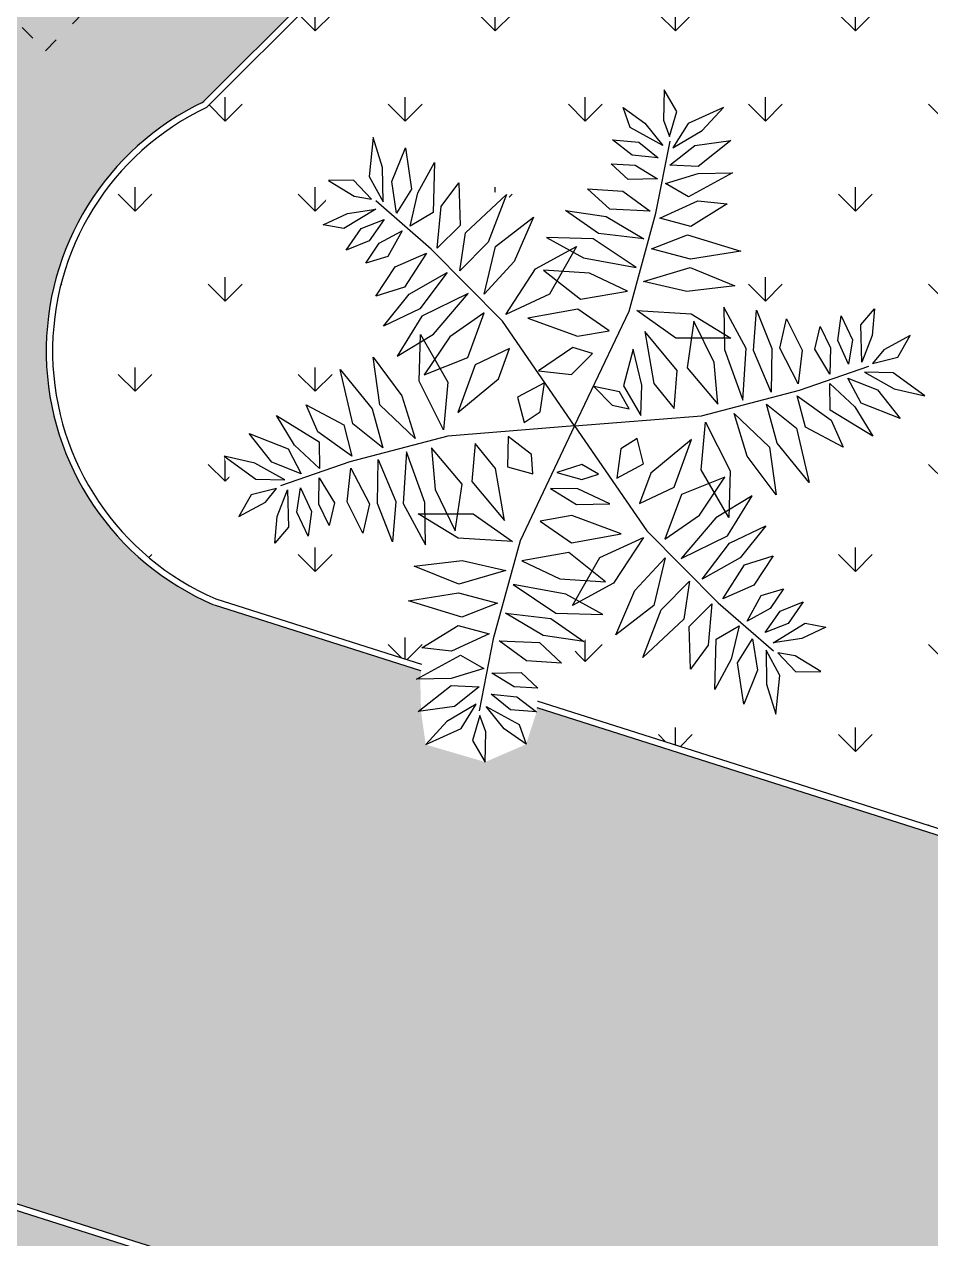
# Model space of a CAD drawing. Header units: inches. Extents: x -162 to 906, y 35 to 488.
# Drawn here: x 447.98 to 462.22, y 74.38 to 93.44 of the extents above; entities that cross this region are included whole.
import ezdxf

# ---------------------------------------------------------------- set-up
doc = ezdxf.new("R2010")
doc.units = ezdxf.units.IN
doc.header["$LTSCALE"] = 0.02
doc.header["$MEASUREMENT"] = 0
doc.set_wipeout_variables(frame=1)
doc.linetypes.add('ACAD_ISO03W100', pattern=[30, 12, -18])
for name, color, linetype, true_color in [('balcony', 7, 'Continuous', 0x9875ff), ('green bed', 7, 'Continuous', 0x145200), ('jogging track', 7, 'Continuous', 0x5e5e5e), ('pavements', 7, 'Continuous', 0x8a8a8a), ('PLANTS', 7, 'Continuous', 0x218500), ('ROADS', 7, 'Continuous', 0x595959), ('walking pavers', 7, 'Continuous', 0xf7f7f7)]:
    doc.layers.add(name, color=color, linetype=linetype, true_color=true_color)
pattern_1 = [(90, (0, 0), (-1.414213562, 1.414213562), [0.375, -2.453427126]), (45, (0, 0), (-1.414213562373095, 1.414213562373095), [0.375, -1.625]), (135, (0, 0), (-1.414213562373095, -1.414213562373095), [0.375, -1.625])]

# ---------------------------------------------------------------- blocks, each defined once
blk = doc.blocks.new('AE24K')
blk.add_wipeout([(0.3551949136237864, 0.106527245213756), (0.38330191728022445, 0.1775314773046348), (0.41041712122815666, 0.21809228762336175), (0.43506982731359295, 0.26200622175611277), (0.4554456494808166, 0.31084019148061803), (0.3890162718492929, 0.3819055057928529), (0.31972971232035413, 0.39072740178981236), (0.2797292211111111, 0.35543979935044767), (0.25901468925789917, 0.32456315413532466), (0.20687119343616403, 0.3093698816316339), (0.15972775670914602, 0.29809744769291857), (0.11258432920789105, 0.27702290811600006), (0.11142148636233783, 0.31476039346794793), (0.09277667140585141, 0.3667647924609607), (0.03790418566355835, 0.4207149325475328), (0.019988087261599063, 0.4666459893664343), (-0.005969354658331594, 0.510379431192467), (-0.04147268311387729, 0.5498476051024905), (-0.1362317311181524, 0.5278507198698508), (-0.17851500822055766, 0.47225775739199527), (-0.16795529215072422, 0.419972516947561), (-0.1494728034445888, 0.38222568128481527), (-0.16448658055298898, 0.33384064598641294), (-0.17888727301417937, 0.28743140412639634), (-0.1836167167719829, 0.2360123434706891), (-0.21687975319873593, 0.25387403876085846), (-0.2704666659214252, 0.2584996208172765), (-0.3940080310552272, 0.24024808018120325), (-0.496918332594694, 0.23900740439610946), (-0.5252480029674436, 0.1459452233027616), (-0.4982447205409093, 0.08153034637642054), (-0.44768451326183395, 0.06453270837135139), (-0.4091404009994495, 0.06191898170415944), (-0.33802384679952335, -0.010720428861257014), (-0.29620104597987235, -0.04101056464531072), (-0.36401596714995504, -0.10303544308668999), (-0.37909859344962005, -0.18069286674086438), (-0.43901688124796384, -0.2603593257633241), (-0.45544564948081406, -0.3108402007063801), (-0.38901627184929033, -0.381905505792852), (-0.31972971232035263, -0.39072741101557507), (-0.27972923033687286, -0.3554398085762094), (-0.25906997139880744, -0.3243707884177137), (-0.2068711934361634, -0.3093698816316328), (-0.15947926158348955, -0.29863663283042774), (-0.11258432920788863, -0.2770229173417623), (-0.11365319668754298, -0.316380674289061), (-0.0379041856635559, -0.4207149417732956), (0.00936913341203704, -0.5077846254225241), (0.041472683113879735, -0.5498476051024893), (0.13623173111815384, -0.527850729095613), (0.17851499899479592, -0.4722577573919948), (0.16795528292496245, -0.41997251694756044), (0.15465956208624643, -0.3873626240687301), (0.16777801166598272, -0.3346156046435458), (0.1788872730893657, -0.287431404989861), (0.18361671677198546, -0.23601235269645104), (0.21687975319873834, -0.2538740387608571), (0.2712392865183427, -0.2637293586000331), (0.34572554723691984, -0.24049317616737786), (0.3940820231010254, -0.246385504689294), (0.4444389524248509, -0.24577840694274355), (0.49691833259469553, -0.23900740439610846), (0.5252480029674442, -0.14594522330276039), (0.49824471131514847, -0.08153035560218291), (0.4476845132618352, -0.06453271759711332), (0.41058727741042117, -0.062031723957523655), (0.37327179966973284, -0.022436010876364154), (0.338023846799526, 0.010720428861258124), (0.2960075306288286, 0.043771514977265946), (0.3283012395610764, 0.06088635470709014)])
for p, q in [((-0.0414726831138772, 0.549847605102491), (-0.07777240710869737, 0.5006975833749423)), ((-0.0527355222590753, 0.5019136588729922), (-0.0414726831138772, 0.549847605102491)), ((-0.1022762273722977, 0.5082464993676798), (-0.1362317311181522, 0.5278507198698512)), ((-0.1362317311181522, 0.5278507198698512), (-0.1139274895912346, 0.4861054984912498)), ((-0.09308310512382612, 0.4682974141098621), (-0.1022762273722977, 0.5082464993676798)), ((-0.07952156564429469, 0.4555188743617307), (-0.0527355222590753, 0.5019136588729922)), ((-0.07777240710869737, 0.5006975833749423), (-0.07952156564429469, 0.4555188743617307)), ((-0.05149821828036583, 0.4756306225379459), (-0.005969354658331483, 0.5103794311924674)), ((-0.005969354658331483, 0.5103794311924674), (-0.03082975988756598, 0.4496761433005454)), ((-0.1139274895912346, 0.4861054984912498), (-0.09308310512382612, 0.4682974141098621)), ((-0.1537160373471247, 0.4505168963083128), (-0.1785150082205575, 0.4722577573919957)), ((-0.1785150082205575, 0.4722577573919957), (-0.1368368489131875, 0.4679899655579551)), ((-0.1368368489131875, 0.4679899655579551), (-0.0949981336523642, 0.4512575405617887)), ((-0.05250655727299147, 0.3533181598595703), (-0.0885694836089419, 0.4623922892135215)), ((-0.07019916277893401, 0.4295166794781067), (-0.05149821828036583, 0.4756306225379459)), ((-0.02519805892919624, 0.4398263127903532), (0.02129362377083144, 0.4674208743674266)), ((0.02129362377083144, 0.4674208743674266), (-0.0205392239047244, 0.4008455082622233)), ((-0.0949981336523642, 0.4512575405617887), (-0.1537160373471247, 0.4505168963083128)), ((-0.03082975988756598, 0.4496761433005454), (-0.07019916277893401, 0.4295166794781067)), ((-0.06230534163651669, 0.4010400980553759), (-0.02519805892919624, 0.4398263127903532)), ((-0.1679552921507241, 0.4199725169475612), (-0.1303716187194786, 0.4370389975961211)), ((-0.1294034948277618, 0.4142105482156615), (-0.1679552921507241, 0.4199725169475612)), ((-0.1303716187194786, 0.4370389975961211), (-0.09217697835945593, 0.430658432229444)), ((-0.09217697835945593, 0.430658432229444), (-0.1294034948277618, 0.4142105482156615)), ((-0.004860777750733902, 0.4025158972333451), (0.03790418566355847, 0.4207149325475332)), ((0.03790418566355847, 0.4207149325475332), (0.005605675080954775, 0.3618316478252717)), ((-0.1515725973782844, 0.3865948780928483), (-0.1179641760621761, 0.4026572820512881)), ((-0.1179641760621761, 0.4026572820512881), (-0.07691235380473849, 0.4012254989885826)), ((-0.07691235380473849, 0.4012254989885826), (-0.1164370170615987, 0.3778564844767831)), ((-0.0205392239047244, 0.4008455082622233), (-0.06230534163651669, 0.4010400980553759)), ((-0.04330338816861534, 0.3496542956971389), (-0.004860777750733902, 0.4025158972333451)), ((-0.1164370170615987, 0.3778564844767831), (-0.1515725973782844, 0.3865948780928483)), ((0.3133010622769312, 0.3583804374999429), (0.3197297123203544, 0.3907274017898126)), ((0.3197297123203544, 0.3907274017898126), (0.3368727760275583, 0.3524991704267157)), ((0.3890162718492931, 0.3819055057928531), (0.3640159671499585, 0.3417168459215039)), ((0.3890162718492931, 0.3426970555627484), (0.3890162718492931, 0.3819055057928531)), ((0.005605675080954775, 0.3618316478252717), (-0.04330338816861534, 0.3496542956971389)), ((0.007106863558692389, 0.3477681991613624), (0.09277667140585155, 0.3667647924609612)), ((0.09277667140585155, 0.3667647924609612), (0.03016673197819308, 0.3171338593856179)), ((-0.1644865805529889, 0.3338406459864132), (-0.1148891923519049, 0.3579925402946942)), ((-0.06208753982366044, 0.3514265739948095), (-0.1186519474679111, 0.3230491326212559)), ((-0.1148891923519049, 0.3579925402946942), (-0.06208753982366044, 0.3514265739948095)), ((-0.01372579496394621, 0.1989606921142477), (-0.05250655727299147, 0.3533181598595703)), ((-0.0310252261282038, 0.3013256897781131), (0.007106863558692389, 0.3477681991613624)), ((0.2797292211111113, 0.3554397993504481), (0.3133010622769312, 0.331424630849797)), ((0.2940151121466652, 0.3191719872698378), (0.2797292211111113, 0.3554397993504481)), ((0.3433014260709815, 0.3078995625568863), (0.3133010622769312, 0.3583804374999429)), ((0.3368727760275583, 0.3524991704267157), (0.3433014260709815, 0.3078995625568863)), ((-0.1186519474679111, 0.3230491326212559), (-0.1644865805529889, 0.3338406459864132)), ((0.2590146892578993, 0.3245631541353249), (0.2897293485263042, 0.3034886145584061)), ((0.2690148074473289, 0.2897656519036995), (0.2590146892578993, 0.3245631541353249)), ((0.3133010622769312, 0.331424630849797), (0.3268726578381287, 0.2951568187691866)), ((0.3590159080552429, 0.3147610392713576), (0.3890162718492931, 0.3426970555627484)), ((0.3640159671499585, 0.3417168459215039), (0.3590159080552429, 0.3147610392713576)), ((-0.1782960900903792, 0.2873770280574246), (-0.1180669418362115, 0.3103394447423784)), ((-0.1180669418362115, 0.3103394447423784), (-0.04943157356272021, 0.3086534181029754)), ((-0.04943157356272021, 0.3086534181029754), (-0.1154217033921476, 0.2815939415540214)), ((0.03016673197819308, 0.3171338593856179), (-0.0310252261282038, 0.3013256897781131)), ((-0.01691470762147951, 0.2502895807405507), (0.03635746804542439, 0.3053116714556179)), ((0.03635746804542439, 0.3053116714556179), (0.111421486362338, 0.3147603934679482)), ((0.111421486362338, 0.3147603934679482), (0.05003824128594125, 0.2701948009862924)), ((0.2068711934361644, 0.3093698816316341), (0.2525860392144761, 0.2784932271907485)), ((0.2204427889973637, 0.264280164328301), (0.2068711934361644, 0.3093698816316341)), ((0.2797292211111113, 0.2221310851744644), (0.3561587261578261, 0.3078995625568863)), ((0.3268726578381287, 0.2951568187691866), (0.2940151121466652, 0.3191719872698378)), ((0.3947306264183617, 0.3177016774208532), (0.3547301352091203, 0.2966271378439349)), ((0.4554456494808168, 0.3108401914806183), (0.3947306264183617, 0.3177016774208532)), ((0.4083022219795609, 0.2966271378439349), (0.4554456494808168, 0.3108401914806183)), ((-0.1154217033921476, 0.2815939415540214), (-0.1782960900903792, 0.2873770280574246)), ((0.1597277567091462, 0.298097447692919), (0.209728366107818, 0.2574186876138302)), ((0.18615665235719, 0.2407550960353908), (0.1597277567091462, 0.298097447692919)), ((0.3090152986565702, 0.2672208024777967), (0.2690148074473289, 0.2897656519036995)), ((0.2897293485263042, 0.3034886145584061), (0.3090152986565702, 0.2672208024777967)), ((0.3547301352091203, 0.2966271378439349), (0.4083022219795609, 0.2966271378439349)), ((-0.1185893967947846, 0.2702260670970928), (-0.1836167167719829, 0.2360123434706893)), ((-0.03784705051331105, 0.26402446308105), (-0.1185893967947846, 0.2702260670970928)), ((0.05003824128594125, 0.2701948009862924), (-0.01691470762147951, 0.2502895807405507)), ((0.1125843292078912, 0.2770229081160003), (0.1461561703737102, 0.2196805564584725)), ((0.1747279432190529, 0.2378144671116589), (0.1125843292078912, 0.2770229081160003)), ((0.2525860392144761, 0.2784932271907485), (0.2733005710676881, 0.2294826713224394)), ((0.3368727760275583, 0.2755525982670166), (0.3861590899518781, 0.2824140749814874)), ((0.3740160853393864, 0.2515374205406018), (0.3368727760275583, 0.2755525982670166)), ((0.3861590899518781, 0.2824140749814874), (0.4390168812479658, 0.260359325763325)), ((-0.437657308232243, 0.193216547556458), (-0.4449862266805331, 0.2500201054291424)), ((-0.4449862266805331, 0.2500201054291424), (-0.4048458452269514, 0.1981387227599445)), ((-0.3934997896995123, 0.1980909978879559), (-0.3941515345007414, 0.252151256681671)), ((-0.3941515345007414, 0.252151256681671), (-0.3574120091580459, 0.1826352616527362)), ((-0.2976226622517535, 0.1800388274949314), (-0.2712392865183419, 0.2637293493742709)), ((-0.2712392865183419, 0.2637293493742709), (-0.2595626165481084, 0.1846920901585531)), ((-0.2462289349631019, 0.1841423269415046), (-0.2168797531987359, 0.2538740387608587)), ((-0.2168797531987359, 0.2538740387608587), (-0.2089764387461948, 0.1784317918383174)), ((-0.117170861927745, 0.2364152325408106), (-0.03784705051331105, 0.26402446308105)), ((0.209728366107818, 0.2574186876138302), (0.2425859117992841, 0.1971357070325692)), ((0.2733005710676881, 0.2294826713224394), (0.2204427889973637, 0.264280164328301)), ((0.3368727760275583, 0.218210246609488), (0.3161582349485847, 0.2544780586900974)), ((0.3161582349485847, 0.2544780586900974), (0.3683017307703178, 0.2417353149023986)), ((0.4390168812479658, 0.260359325763325), (0.3740160853393864, 0.2515374205406018)), ((-0.4610377442386344, 0.2052865210290573), (-0.496918332594694, 0.2390074043961099)), ((-0.496918332594694, 0.2390074043961099), (-0.4725030335270572, 0.1829959059540891)), ((-0.3510193764933662, 0.1970483944115564), (-0.3453977316166643, 0.2431834552428986)), ((-0.3453977316166643, 0.2431834552428986), (-0.3105525598676291, 0.1857704803696212)), ((-0.1836167167719829, 0.2360123434706893), (-0.117170861927745, 0.2364152325408106)), ((-0.1740427550269557, 0.1845792313997987), (-0.1351592269438759, 0.246618861836212)), ((-0.1351592269438759, 0.246618861836212), (-0.1357914223533117, 0.1604750619635067)), ((-0.003699706251676815, 0.2055440674289084), (0.072828929618451, 0.2430150573908971)), ((0.145998585115942, 0.2403607592475692), (0.0710797710828528, 0.1978363576034492)), ((0.072828929618451, 0.2430150573908971), (0.145998585115942, 0.2403607592475692)), ((0.08258396541384005, 0.2348738289621637), (0.109012861061883, 0.1662590525916836)), ((0.1418703975275868, 0.1941950688830736), (0.08258396541384005, 0.2348738289621637)), ((0.209728366107818, 0.1647887335169358), (0.1747279432190529, 0.2378144671116589)), ((0.2425859117992841, 0.1971357070325692), (0.18615665235719, 0.2407550960353908)), ((0.3683017307703178, 0.2417353149023986), (0.415445167497337, 0.2152696084599923)), ((-0.09724266953213778, 0.2199609089444543), (-0.162114729143843, 0.1889567267816479)), ((-0.03155774639420805, 0.2249271002632036), (-0.09724266953213778, 0.2199609089444543)), ((-0.0894781382323746, 0.1775374279217692), (-0.03155774639420805, 0.2249271002632036)), ((0.1461561703737102, 0.2196805564584725), (0.209728366107818, 0.1647887335169358)), ((0.1654421205039771, 0.1113672296501473), (0.2797292211111113, 0.2221310851744644)), ((0.3161582349485847, 0.1760611674556509), (0.2811578120598188, 0.21232897953626)), ((0.2811578120598188, 0.21232897953626), (0.3461586079683983, 0.2054675028217887)), ((0.415445167497337, 0.2152696084599923), (0.3368727760275583, 0.218210246609488)), ((-0.4342517100791765, 0.1588917457435599), (-0.4610377442386344, 0.2052865210290573)), ((-0.4070719388064923, 0.1539640812110905), (-0.437657308232243, 0.193216547556458)), ((-0.4048458452269514, 0.1981387227599445), (-0.4070719388064923, 0.1539640812110905)), ((-0.378463585810862, 0.1465620393652798), (-0.3934997896995123, 0.1980909978879559)), ((-0.3244612002284324, 0.1373253161608794), (-0.3510193764933662, 0.1970483944115564)), ((8.881784197001252e-16, 4.440892098500626e-16), (-0.01372579496394621, 0.1989606921142477)), ((0.0710797710828528, 0.1978363576034492), (-0.003699706251676815, 0.2055440674289084)), ((0.1790137068394149, 0.139793355375041), (0.1418703975275868, 0.1941950688830736)), ((0.3461586079683983, 0.2054675028217887), (0.3833019172802246, 0.177531477304635)), ((-0.4725030335270572, 0.1829959059540891), (-0.4342517100791765, 0.1588917457435599)), ((-0.3574120091580459, 0.1826352616527362), (-0.378463585810862, 0.1465620393652798)), ((-0.3105525598676291, 0.1857704803696212), (-0.3244612002284324, 0.1373253161608794)), ((-0.2764683198249021, 0.1237942124734781), (-0.2976226622517535, 0.1800388274949314)), ((-0.2595626165481084, 0.1846920901585531), (-0.2764683198249021, 0.1237942124734781)), ((-0.2252144920063506, 0.1104962253655097), (-0.2462289349631019, 0.1841423269415046)), ((-0.2089764387461948, 0.1784317918383174), (-0.2252144920063506, 0.1104962253655097)), ((-0.1798562404194373, 0.09956799541848627), (-0.1740427550269557, 0.1845792313997987)), ((-0.162114729143843, 0.1889567267816479), (-0.0894781382323746, 0.1775374279217692)), ((0.02329752407432917, 0.1829226441701222), (0.07544101989606311, 0.1187188157981223)), ((0.09758414269798443, 0.1549866278787322), (0.02329752407432917, 0.1829226441701222)), ((0.2897293485263042, 0.1324417692270661), (0.2454430936967, 0.177531477304635)), ((0.2454430936967, 0.177531477304635), (0.3047295258104459, 0.1677293716664314)), ((0.3833019172802246, 0.177531477304635), (0.3161582349485847, 0.1760611674556509)), ((-0.4912924992215908, 0.1655494438049323), (-0.5252480029674436, 0.1459452233027618)), ((-0.4520990131790681, 0.153536374838505), (-0.4912924992215908, 0.1655494438049323)), ((-0.4779434567411904, 0.144388652569746), (-0.4520990131790681, 0.153536374838505)), ((-0.332235778384101, 0.1311870654593434), (-0.4447282097667689, 0.1544927174308737)), ((-0.1357914223533117, 0.1604750619635067), (-0.1798562404194373, 0.09956799541848627)), ((-0.08543027936244219, 0.1620036601831125), (-0.1467668974326468, 0.1116375721832763)), ((-0.02581685853075832, 0.1564536994849042), (-0.08543027936244219, 0.1620036601831125)), ((-0.06509299818397896, 0.1246932446261035), (-0.02581685853075832, 0.1564536994849042)), ((0.1225844473973199, 0.1005849051449359), (0.09758414269798443, 0.1549866278787322)), ((0.109012861061883, 0.1662590525916836), (0.1790137068394149, 0.139793355375041)), ((0.3047295258104459, 0.1677293716664314), (0.3640159671499585, 0.1030354338609283)), ((-0.5252480029674436, 0.1459452233027618), (-0.4779434567411904, 0.144388652569746)), ((-0.4737096249407466, 0.1154907951312412), (-0.4382995597233457, 0.1433579780049032)), ((-0.4382995597233457, 0.1433579780049032), (-0.4670170996240568, 0.0921364588083704)), ((-0.4436726809964089, 0.1056143575205617), (-0.4190496361975855, 0.1355016134602578)), ((-0.4190496361975855, 0.1355016134602578), (-0.4234186069744243, 0.09503856094582375)), ((-0.4076935245884794, 0.09916866749288245), (-0.3859276524613096, 0.1340046965107868)), ((-0.3859276524613096, 0.1340046965107868), (-0.3854518245089258, 0.08809082334732077)), ((0.2590146892578993, 0.09176300914797597), (0.2082997843848728, 0.139793355375041)), ((0.2082997843848728, 0.139793355375041), (0.2825864030085263, 0.1211693445141142)), ((-0.4982447205409093, 0.08153034637642076), (-0.4737096249407466, 0.1154907951312412)), ((-0.367475231566381, 0.07949930387818283), (-0.3353881108913477, 0.121943902672371)), ((-0.3353881108913477, 0.121943902672371), (-0.3390947364652748, 0.0587689682929553)), ((-0.1791679154679215, 0.08759346246410127), (-0.332235778384101, 0.1311870654593434)), ((-0.1467668974326468, 0.1116375721832763), (-0.06509299818397896, 0.1246932446261035)), ((0.07544101989606311, 0.1187188157981223), (0.1225844473973199, 0.1005849051449359)), ((0.2825864030085263, 0.1211693445141142), (0.3283012395610765, 0.06088635470709036)), ((0.3640159671499585, 0.1030354338609283), (0.2897293485263042, 0.1324417692270661)), ((-0.4476845132618337, 0.06453270837135161), (-0.4436726809964089, 0.1056143575205617)), ((-0.4105872774104196, 0.06203172395752432), (-0.4076935245884794, 0.09916866749288245)), ((-0.3277953171697909, 0.05292074790278578), (-0.2920174853620034, 0.1115177110704066)), ((-0.2920174853620034, 0.1115177110704066), (-0.3015783649750992, 0.04083883629286778)), ((-0.2475754166211273, 0.0992357295641142), (-0.2933173400138385, 0.03241159998543486)), ((-0.2633270323014552, 0.01673467608233858), (-0.2475754166211273, 0.0992357295641142)), ((-0.06283088722569463, 0.1060664937135662), (-0.1193428002784875, 0.09298970349923685)), ((-0.0152571424609258, 0.1041684682662329), (-0.06283088722569463, 0.1060664937135662)), ((-0.06191414160811259, 0.0773209905252088), (-0.0152571424609258, 0.1041684682662329)), ((8.881784197001252e-16, 4.440892098500626e-16), (0.1654421205039771, 0.1113672296501473)), ((0.06044083338615636, 0.1074463818594076), (0.02044035140267653, 0.09764427622120397)), ((0.02044035140267653, 0.09764427622120397), (0.0368691196355293, 0.0721587886458055)), ((0.08258396541384005, 0.06529730270557055), (0.06044083338615636, 0.1074463818594076)), ((0.2068711934361644, 0.03736128641418057), (0.1761565341677613, 0.105976072010423)), ((0.1761565341677613, 0.105976072010423), (0.2468716846454075, 0.05843582599109931)), ((-0.4670170996240568, 0.0921364588083704), (-0.4982447205409093, 0.08153034637642076)), ((-0.4234186069744243, 0.09503856094582375), (-0.4476845132618337, 0.06453270837135161)), ((-0.3854518245089258, 0.08809082334732077), (-0.4105872774104196, 0.06203172395752432)), ((-0.3713577739891525, 0.02447076435477991), (-0.367475231566381, 0.07949930387818283)), ((-0.210571453233622, 0.0851337448881635), (-0.2391130670597237, 0.0257658308356179)), ((-0.1984909992942558, 0.01127837533008558), (-0.210571453233622, 0.0851337448881635)), ((8.881784197001252e-16, 4.440892098500626e-16), (-0.1791679154679215, 0.08759346246410127)), ((-0.1193428002784875, 0.09298970349923685), (-0.06191414160811259, 0.0773209905252088)), ((-0.02569676677381416, 0.08602956647526483), (-0.05255970689362321, 0.0710042305354257)), ((-0.03216243057838408, 0.05918995831007789), (-0.02569676677381416, 0.08602956647526483)), ((0.3283012395610765, 0.06088635470709036), (0.2590146892578993, 0.09176300914797597)), ((-0.3390947364652748, 0.0587689682929553), (-0.3713577739891525, 0.02447076435477991)), ((-0.05255970689362321, 0.0710042305354257), (-0.06170350821310677, 0.03098991913321258)), ((-0.06170350821310677, 0.03098991913321258), (-0.03216243057838408, 0.05918995831007789)), ((0.0368691196355293, 0.0721587886458055), (0.08258396541384005, 0.06529730270557055)), ((0.1700644215069778, 0.0712850719868463), (0.140534018080043, -0.005974438053743647)), ((0.1830144312861899, -0.007017041530142709), (0.1700644215069778, 0.0712850719868463)), ((0.2468716846454075, 0.05843582599109931), (0.2811578120598188, -0.006258102588641457)), ((-0.3380238467995236, -0.01072042886125679), (-0.3277953171697909, 0.05292074790278578)), ((-0.3015783649750992, 0.04083883629286778), (-0.3380238467995236, -0.01072042886125679)), ((-0.1484013151538397, 0.05586879433996872), (-0.1830144312861881, 0.007017032304381221)), ((-0.1405340180800421, 0.005974428827981271), (-0.1484013151538397, 0.05586879433996872)), ((0.1226400787481969, 0.05366512859027628), (0.09878326124364278, 0.004149794325297052)), ((0.1232717206118528, 0.001379888145842223), (0.1226400787481969, 0.05366512859027628)), ((0.2446986853319215, 0.04591710218051581), (0.1984909900684961, -0.01127837533008469)), ((0.2391130670597255, -0.02576584006137983), (0.2446986853319215, 0.04591710218051581)), ((0.2962010459798758, 0.04101056464531183), (0.263327032301456, -0.01673467608233725)), ((0.2933173400138394, -0.03241160921119635), (0.2962010459798758, 0.04101056464531183)), ((-0.2933173400138385, 0.03241159998543486), (-0.2962010459798723, -0.0410105646453105)), ((-0.2391130670597237, 0.0257658308356179), (-0.2446986945576821, -0.04591711140627774)), ((-0.1135555898590246, 0.02906904147093314), (-0.123271720611851, -0.001379897371604155)), ((-0.0809259020620825, -0.004149794325296163), (-0.1135555898590246, 0.02906904147093314)), ((0.07615531537041687, 0.0368711862064397), (0.06044083338615636, 0.01040547976403383)), ((0.08401255636254756, 0.01040547976403383), (0.07615531537041687, 0.0368711862064397)), ((0.2811578120598188, -0.006258102588641457), (0.2068711934361644, 0.03736128641418057)), ((-0.2962010459798723, -0.0410105646453105), (-0.2633270323014552, 0.01673467608233858)), ((-0.2468716846454067, -0.0584358352168608), (-0.2811578120598179, 0.006258102588642789)), ((-0.2811578120598179, 0.006258102588642789), (-0.2068711934361636, -0.0373612956399425)), ((-0.2446986945576821, -0.04591711140627774), (-0.1984909992942558, 0.01127837533008558)), ((-0.1830144312861881, 0.007017032304381221), (-0.170064421506976, -0.07128507198684497)), ((-0.170064421506976, -0.07128507198684497), (-0.1405340180800421, 0.005974428827981271)), ((8.881784197001252e-16, 4.440892098500626e-16), (-0.1654421205039762, -0.111367229650146)), ((8.881784197001252e-16, 4.440892098500626e-16), (0.1791679062421618, -0.08759346246409949)), ((8.881784197001252e-16, 4.440892098500626e-16), (0.01372579496394799, -0.1989606921142459)), ((0.06044083338615636, 0.01040547976403383), (0.07258383799864809, -0.02880296124030801)), ((0.07258383799864809, -0.02880296124030801), (0.08401255636254756, 0.01040547976403383)), ((0.09878326124364278, 0.004149794325297052), (0.09784110787476497, -0.03887115633489913)), ((0.09784110787476497, -0.03887115633489913), (0.1232717206118528, 0.001379888145842223)), ((0.3015783649751018, -0.04083884551862971), (0.3380238467995262, 0.01072042886125857)), ((0.3380238467995262, 0.01072042886125857), (0.3277953079440312, -0.05292075712854771)), ((-0.123271720611851, -0.001379897371604155), (-0.08692536038507637, -0.05562555709852646)), ((-0.08692536038507637, -0.05562555709852646), (-0.0809259020620825, -0.004149794325296163)), ((0.140534018080043, -0.005974438053743647), (0.1484013151538415, -0.05586879433996739)), ((0.1484013151538415, -0.05586879433996739), (0.1830144312861899, -0.007017041530142709)), ((0.1984909900684961, -0.01127837533008469), (0.2105714532336229, -0.08513374488816172)), ((0.263327032301456, -0.01673467608233725), (0.247575416621129, -0.09923572956411375)), ((-0.2068711934361636, -0.0373612956399425), (-0.1761565341677587, -0.1059760720104221)), ((0.2105714532336229, -0.08513374488816172), (0.2391130670597255, -0.02576584006137983)), ((0.247575416621129, -0.09923572956411375), (0.2933173400138394, -0.03241160921119635)), ((0.3390947364652757, -0.05876896829295397), (0.3713577739891534, -0.02447077358054139)), ((0.3713577739891534, -0.02447077358054139), (0.3674752315663827, -0.07949931310394476)), ((-0.06829807437828528, -0.04667330107040568), (-0.04615495157636484, -0.08882238022424271)), ((-0.0225832378257369, -0.05353477778487647), (-0.06829807437828528, -0.04667330107040568)), ((-0.00615446036712175, -0.07902026536027584), (-0.0225832378257369, -0.05353477778487647)), ((0.2920174853620061, -0.1115177110704053), (0.3015783649751018, -0.04083884551862971)), ((0.3277953079440312, -0.05292075712854771), (0.2920174853620061, -0.1115177110704053)), ((-0.2825864030085246, -0.1211693445141124), (-0.3283012487868362, -0.06088636393285229)), ((-0.3283012487868362, -0.06088636393285229), (-0.2590146892578966, -0.09176300914797508)), ((-0.1761565341677587, -0.1059760720104221), (-0.2468716846454067, -0.0584358352168608)), ((0.04405678242655586, -0.06800899432050711), (0.01525714246092669, -0.1041684682662316)), ((0.07434224997453232, -0.06652400628259247), (0.04405678242655586, -0.06800899432050711)), ((0.06283087799993314, -0.1060664937135645), (0.07434224997453232, -0.06652400628259247)), ((0.3353881108913512, -0.1219439026723692), (0.3390947364652757, -0.05876896829295397)), ((0.3854518245089285, -0.08809083257308226), (0.4105872774104213, -0.06203172395752343)), ((0.4105872774104213, -0.06203172395752343), (0.4076935245884812, -0.09916866749288156)), ((0.4234186069744279, -0.09503856094582197), (0.4476845132618354, -0.0645327175971131)), ((0.4476845132618354, -0.0645327175971131), (0.4436726809964107, -0.1056143667463236)), ((-0.2590146892578966, -0.09176300914797508), (-0.2082997843848711, -0.1397933553750401)), ((-0.04615495157636484, -0.08882238022424271), (-0.00615446036712175, -0.07902026536027584)), ((0.1791679062421618, -0.08759346246409949), (0.3322357783841046, -0.1311870746851049)), ((0.3674752315663827, -0.07949931310394476), (0.3353881108913512, -0.1219439026723692)), ((0.3859276524613104, -0.1340046965107855), (0.3854518245089285, -0.08809083257308226)), ((0.4190496269718249, -0.1355016134602565), (0.4234186069744279, -0.09503856094582197)), ((0.4382995597233474, -0.1433579780049015), (0.4670170903982953, -0.09213645880836907)), ((0.4670170903982953, -0.09213645880836907), (0.4982447113151487, -0.08153035560218269)), ((0.4982447113151487, -0.08153035560218269), (0.4737096249407475, -0.1154908043570027)), ((-0.3047295350362083, -0.1677293716664296), (-0.364015967149955, -0.1030354430866898)), ((-0.364015967149955, -0.1030354430866898), (-0.2897293485263015, -0.1324417692270643)), ((-0.1654421205039762, -0.111367229650146), (-0.2797292303368728, -0.2221310944002259)), ((-0.1225844566230805, -0.1005849143706978), (-0.09758415192374414, -0.1549866278787309)), ((-0.07544101989606133, -0.1187188157981214), (-0.1225844566230805, -0.1005849143706978)), ((0.01525714246092669, -0.1041684682662316), (0.06283087799993314, -0.1060664937135645)), ((0.1467668882068871, -0.111637572183275), (0.06509299818398162, -0.1246932538518655)), ((0.08543027936244396, -0.162003669408874), (0.1467668882068871, -0.111637572183275)), ((0.1357914223533125, -0.1604750619635058), (0.1798562311936767, -0.09956799541848493)), ((0.1798562311936767, -0.09956799541848493), (0.1740427550269583, -0.1845792313997978)), ((0.2089764387461948, -0.178431791838316), (0.2252144827805909, -0.1104962253655084)), ((0.2252144827805909, -0.1104962253655084), (0.2462289257373396, -0.1841423361672661)), ((0.4076935245884812, -0.09916866749288156), (0.3859276524613104, -0.1340046965107855)), ((0.4436726809964107, -0.1056143667463236), (0.4190496269718249, -0.1355016134602565)), ((-0.2897293485263015, -0.1324417692270643), (-0.2454430936966983, -0.1775314865303965)), ((-0.2082997843848711, -0.1397933553750401), (-0.2825864030085246, -0.1211693445141124)), ((-0.02329753330009066, -0.1829226441701208), (-0.07544101989606133, -0.1187188157981214)), ((0.06509299818398162, -0.1246932538518655), (0.0258168585307601, -0.1564537087106666)), ((0.2595626073223478, -0.1846920901585514), (0.2764683198249056, -0.1237942124734777)), ((0.2764683198249056, -0.1237942124734777), (0.2976226622517562, -0.1800388274949296)), ((0.3322357783841046, -0.1311870746851049), (0.4447282097667706, -0.1544927266566352)), ((0.4737096249407475, -0.1154908043570027), (0.4382995597233474, -0.1433579780049015)), ((-0.1790137160651746, -0.1397933553750401), (-0.1418704067533483, -0.194195078108836)), ((-0.1090128610618821, -0.1662590525916823), (-0.1790137160651746, -0.1397933553750401)), ((0.3105525598676326, -0.1857704895953831), (0.3244611910026709, -0.1373253253866409)), ((0.3244611910026709, -0.1373253253866409), (0.3510193764933707, -0.1970483944115551)), ((0.3574119999322853, -0.1826352616527349), (0.3784635765851014, -0.146562039365278)), ((0.3784635765851014, -0.146562039365278), (0.3934997896995149, -0.1980909978879546)), ((0.4779434567411922, -0.1443886525697446), (0.4520990131790708, -0.1535363748385041)), ((0.5252480029674444, -0.1459452233027601), (0.4779434567411922, -0.1443886525697446)), ((0.4912924899958302, -0.1655494438049314), (0.5252480029674444, -0.1459452233027601)), ((-0.2454430936966983, -0.1775314865303965), (-0.3047295350362083, -0.1677293716664296)), ((-0.2097283753335795, -0.1647887427426973), (-0.1747279432190512, -0.2378144671116575)), ((-0.1461561703737075, -0.219680565684234), (-0.2097283753335795, -0.1647887427426973)), ((-0.08258396541383739, -0.2348738381879252), (-0.1090128610618821, -0.1662590525916823)), ((-0.09758415192374414, -0.1549866278787309), (-0.02329753330009066, -0.1829226441701208)), ((0.0258168585307601, -0.1564537087106666), (0.08543027936244396, -0.162003669408874)), ((0.1351592269438777, -0.2466188618362106), (0.1357914223533125, -0.1604750619635058)), ((0.4048458452269532, -0.1981387227599432), (0.4070719388064941, -0.153964090436852)), ((0.4070719388064941, -0.153964090436852), (0.4376573082322448, -0.1932165475564576)), ((0.4342517008534141, -0.1588917457435586), (0.4610377442386362, -0.2052865302548192)), ((0.4725030335270617, -0.1829959151798506), (0.4342517008534141, -0.1588917457435586)), ((0.4520990131790708, -0.1535363748385041), (0.4912924899958302, -0.1655494438049314)), ((-0.3833019172802219, -0.1775314865303965), (-0.3161582441743453, -0.1760611674556496)), ((-0.3461586079683965, -0.2054675028217874), (-0.3833019172802219, -0.1775314865303965)), ((-0.3161582441743453, -0.1760611674556496), (-0.2811578120598179, -0.2123289795362591)), ((0.08947813823237638, -0.1775374371475307), (0.03155773716844834, -0.2249271002632023)), ((0.1621147199180824, -0.188956726781647), (0.08947813823237638, -0.1775374371475307)), ((0.09724266030637718, -0.219960908944453), (0.1621147199180824, -0.188956726781647)), ((0.1740427550269583, -0.1845792313997978), (0.1351592269438777, -0.2466188618362106)), ((0.2168797531987385, -0.2538740387608569), (0.2089764387461948, -0.178431791838316)), ((0.2462289257373396, -0.1841423361672661), (0.2168797531987385, -0.2538740387608569)), ((0.2712392865183428, -0.2637293586000329), (0.2595626073223478, -0.1846920901585514)), ((0.2976226622517562, -0.1800388274949296), (0.2712392865183428, -0.2637293586000329)), ((0.3453977316166679, -0.2431834552428973), (0.3105525598676326, -0.1857704895953831)), ((0.3941515345007414, -0.252151265907433), (0.3574119999322853, -0.1826352616527349)), ((0.4969183325946958, -0.2390074043961081), (0.4725030335270617, -0.1829959151798506)), ((-0.2811578120598179, -0.2123289795362591), (-0.3461586079683965, -0.2054675028217874)), ((-0.2425859117992815, -0.1971357070325679), (-0.1861566615829515, -0.2407551052611532)), ((-0.2097283753335795, -0.2574186968395917), (-0.2425859117992815, -0.1971357070325679)), ((-0.1459985851159402, -0.2403607592475683), (-0.0710797710828519, -0.1978363576034479)), ((-0.1418704067533483, -0.194195078108836), (-0.08258396541383739, -0.2348738381879252)), ((0.003699697025917104, -0.2055440674289071), (-0.07282892961844922, -0.2430150666166591)), ((-0.0710797710828519, -0.1978363576034479), (0.003699697025917104, -0.2055440674289071)), ((0.01372579496394799, -0.1989606921142459), (0.05250655727299325, -0.3533181598595689)), ((0.3510193764933707, -0.1970483944115551), (0.3453977316166679, -0.2431834552428973)), ((0.3934997896995149, -0.1980909978879546), (0.3941515345007414, -0.252151265907433)), ((0.444986226680534, -0.2500201146549039), (0.4048458452269532, -0.1981387227599432)), ((0.4376573082322448, -0.1932165475564576), (0.444986226680534, -0.2500201146549039)), ((0.4610377442386362, -0.2052865302548192), (0.4969183325946958, -0.2390074043961081)), ((-0.3683017307703151, -0.2417353149023969), (-0.4154451674973343, -0.2152696176857547)), ((-0.4154451674973343, -0.2152696176857547), (-0.3368727760275574, -0.2182102466094866)), ((-0.2797292303368728, -0.2221310944002259), (-0.3561587261578252, -0.307899562556885)), ((-0.3368727760275574, -0.2182102466094866), (-0.3161582441743453, -0.2544780586900961)), ((-0.1125843292078885, -0.2770229173417622), (-0.1461561703737075, -0.219680565684234)), ((0.03155773716844834, -0.2249271002632023), (0.09724266030637718, -0.219960908944453)), ((-0.3161582441743453, -0.2544780586900961), (-0.3683017307703151, -0.2417353149023969)), ((-0.2733005802934505, -0.229482671322438), (-0.2204427889973628, -0.264280173554063)), ((-0.2525860392144734, -0.2784932364165105), (-0.2733005802934505, -0.229482671322438)), ((-0.1861566615829515, -0.2407551052611532), (-0.1597277659349086, -0.2980974569186805)), ((-0.1747279432190512, -0.2378144671116575), (-0.1125843292078885, -0.2770229173417622)), ((-0.07282892961844922, -0.2430150666166591), (-0.1459985851159402, -0.2403607592475683)), ((0.1171708619277467, -0.2364152417665726), (0.03784705051331194, -0.2640244723068115)), ((0.1836167167719855, -0.2360123526964508), (0.1171708619277467, -0.2364152417665726)), ((0.1185893967947873, -0.2702260763228543), (0.1836167167719855, -0.2360123526964508)), ((-0.439016881247964, -0.2603593257633241), (-0.3740160853393837, -0.2515374297663637)), ((-0.3861590899518754, -0.2824140749814865), (-0.439016881247964, -0.2603593257633241)), ((-0.3740160853393837, -0.2515374297663637), (-0.3368727760275574, -0.2755525982670148)), ((-0.2204427889973628, -0.264280173554063), (-0.2068711934361636, -0.3093698816316328)), ((-0.1597277659349086, -0.2980974569186805), (-0.2097283753335795, -0.2574186968395917)), ((-0.05003825051170185, -0.2701948009862911), (0.01691470762148128, -0.250289580740549)), ((0.01691470762148128, -0.250289580740549), (-0.03635747727118588, -0.3053116806813794)), ((0.03784705051331194, -0.2640244723068115), (0.1185893967947873, -0.2702260763228543)), ((-0.3368727760275574, -0.2755525982670148), (-0.3861590899518754, -0.2824140749814865)), ((-0.3090152986565684, -0.2672208024777949), (-0.2690148074473262, -0.2897656611294614)), ((-0.2897293485263015, -0.3034886145584053), (-0.3090152986565684, -0.2672208024777949)), ((-0.2068711934361636, -0.3093698816316328), (-0.2525860392144734, -0.2784932364165105)), ((-0.1114214863623362, -0.3147604026937101), (-0.05003825051170185, -0.2701948009862911)), ((0.0494315735627211, -0.3086534181029741), (0.1154217033921503, -0.2815939415540201)), ((0.1154217033921503, -0.2815939415540201), (0.1782960808646168, -0.2873770280574233)), ((-0.4083022219795591, -0.2966271378439336), (-0.4554456494808141, -0.3108402007063797)), ((-0.35473014443488, -0.2966271378439336), (-0.4083022219795591, -0.2966271378439336)), ((-0.394730626418359, -0.3177016774208519), (-0.35473014443488, -0.2966271378439336)), ((-0.3268726578381287, -0.2951568187691858), (-0.2940151121466617, -0.3191719964955992)), ((-0.3133010622769294, -0.3314246308497952), (-0.3268726578381287, -0.2951568187691858)), ((-0.2590146892578966, -0.3245631541353236), (-0.2897293485263015, -0.3034886145584053)), ((-0.2690148074473262, -0.2897656611294614), (-0.2590146892578966, -0.3245631541353236)), ((-0.0301667319781922, -0.3171338593856166), (0.03102522612820646, -0.3013256990038746)), ((0.03102522612820646, -0.3013256990038746), (-0.007106872784453877, -0.3477681991613606)), ((0.1782960808646168, -0.2873770280574233), (0.1180669418362132, -0.3103394447423766)), ((-0.4554456494808141, -0.3108402007063797), (-0.394730626418359, -0.3177016774208519)), ((-0.3590159080552402, -0.3147610392713571), (-0.3890162718492904, -0.3426970647885099)), ((-0.364015967149955, -0.341716845921503), (-0.3590159080552402, -0.3147610392713571)), ((-0.3433014260709797, -0.307899562556885), (-0.3133010622769294, -0.3583804374999415)), ((-0.3368727760275574, -0.352499170426714), (-0.3433014260709797, -0.307899562556885)), ((-0.2940151121466617, -0.3191719964955992), (-0.2797292303368728, -0.3554398085762092)), ((-0.03635747727118588, -0.3053116806813794), (-0.1114214863623362, -0.3147604026937101)), ((-0.09277668063161215, -0.3667647924609603), (-0.0301667319781922, -0.3171338593856166)), ((0.1180669418362132, -0.3103394447423766), (0.0494315735627211, -0.3086534181029741)), ((0.06208753982366222, -0.351426583220571), (0.1186519474679129, -0.3230491418470174)), ((0.1186519474679129, -0.3230491418470174), (0.1644865805529907, -0.3338406552121747)), ((-0.3890162718492904, -0.3819055057928518), (-0.364015967149955, -0.341716845921503)), ((-0.3890162718492904, -0.3426970647885099), (-0.3890162718492904, -0.3819055057928518)), ((-0.2797292303368728, -0.3554398085762092), (-0.3133010622769294, -0.3314246308497952)), ((0.1644865805529907, -0.3338406552121747), (0.1148891923519075, -0.3579925402946924)), ((-0.3197297123203526, -0.390727411015575), (-0.3368727760275574, -0.352499170426714)), ((-0.3133010622769294, -0.3583804374999415), (-0.3197297123203526, -0.390727411015575)), ((-0.007106872784453877, -0.3477681991613606), (-0.09277668063161215, -0.3667647924609603)), ((-0.005605675080952111, -0.3618316570510332), (0.04330337894285297, -0.3496542956971376)), ((0.04330337894285297, -0.3496542956971376), (0.004860768524972414, -0.4025158972333434)), ((0.05250655727299325, -0.3533181598595689), (0.08856948360894457, -0.4623922892135206)), ((0.1148891923519075, -0.3579925402946924), (0.06208753982366222, -0.351426583220571)), ((-0.0379041856635558, -0.4207149417732952), (-0.005605675080952111, -0.3618316570510332)), ((0.07691235380474026, -0.4012254989885813), (0.1164370170616014, -0.3778564844767822)), ((0.1164370170616014, -0.3778564844767822), (0.1515725881525229, -0.386594878092847)), ((0.1515725881525229, -0.386594878092847), (0.1179641760621788, -0.4026572820512864)), ((0.004860768524972414, -0.4025158972333434), (-0.0379041856635558, -0.4207149417732952)), ((-0.02129363299659381, -0.4674208743674253), (0.02053922390472529, -0.400845508262222)), ((0.02053922390472529, -0.400845508262222), (0.06230534163651757, -0.4010400980553745)), ((0.06230534163651757, -0.4010400980553745), (0.02519804970343564, -0.4398263127903523)), ((0.1179641760621788, -0.4026572820512864), (0.07691235380474026, -0.4012254989885813)), ((0.0921769783594586, -0.4306584322294431), (0.1294034948277636, -0.4142105574414225)), ((0.1294034948277636, -0.4142105574414225), (0.1679552829249626, -0.4199725169475603)), ((0.03082975066180538, -0.4496761433005445), (0.0701991627789349, -0.4295166794781049)), ((0.0701991627789349, -0.4295166794781049), (0.05149821828036849, -0.4756306225379445)), ((0.1303716187194812, -0.4370389975961197), (0.0921769783594586, -0.4306584322294431)), ((0.1679552829249626, -0.4199725169475603), (0.1303716187194812, -0.4370389975961197)), ((0.02519804970343564, -0.4398263127903523), (-0.02129363299659381, -0.4674208743674253)), ((0.005969345432570883, -0.5103794311924665), (0.03082975066180538, -0.4496761433005445)), ((0.07952156564429735, -0.4555188835874926), (0.05273552225907707, -0.5019136680987533)), ((0.07777240710869915, -0.5006975926007033), (0.07952156564429735, -0.4555188835874926)), ((0.09499813365236687, -0.4512575405617878), (0.153716028121365, -0.4505168963083115)), ((0.1368368489131901, -0.4679899747837171), (0.09499813365236687, -0.4512575405617878)), ((0.153716028121365, -0.4505168963083115), (0.1785149989947961, -0.4722577573919948)), ((0.05149821828036849, -0.4756306225379445), (0.005969345432570883, -0.5103794311924665)), ((0.09308310512382878, -0.4682974141098613), (0.1022762181465371, -0.5082465085934418)), ((0.1139274895912372, -0.4861054984912485), (0.09308310512382878, -0.4682974141098613)), ((0.1785149989947961, -0.4722577573919948), (0.1368368489131901, -0.4679899747837171)), ((0.136231731118154, -0.5278507290956131), (0.1139274895912372, -0.4861054984912485)), ((0.04147268311387986, -0.5498476051024892), (0.07777240710869915, -0.5006975926007033)), ((0.05273552225907707, -0.5019136680987533), (0.04147268311387986, -0.5498476051024892)), ((0.1022762181465371, -0.5082465085934418), (0.136231731118154, -0.5278507290956131))]:
    blk.add_line(p, q)

msp = doc.modelspace()

# ---------------------------------------------------------------- hatches: boundary and pattern name
at = {"layer": 'green bed'}
h = msp.add_hatch(dxfattribs=at)
h.set_pattern_fill('GRASS', color=98, scale=2)
h.set_pattern_definition(pattern_1)
edge = h.paths.add_edge_path()
edge.add_arc((544.3615439885334, -96.65123406315908), 162.9942546159928, 95.58947193296545, 114.2394413352657)
edge.add_line((477.4441186161647, 51.97307491540785), (477.4441186161647, 51.14071426372944))
edge.add_line((477.4441186161647, 51.14071426372944), (468.4907479969479, 51.1407142637293))
edge.add_line((468.4907479969479, 51.1407142637293), (468.490747996948, 46.64071426373069))
edge.add_line((468.490747996948, 46.64071426373069), (568.0726504680192, 46.6407142637307))
edge.add_line((568.0726504680192, 46.6407142637307), (568.0726504680192, 246.4207142637306))
edge.add_line((568.0726504680192, 246.4207142637306), (368.2926504680192, 246.4207142637307))
edge.add_line((368.2926504680192, 246.4207142637307), (368.2926504680192, 230.2207142637308))
edge.add_line((368.2926504680192, 230.2207142637308), (372.7926504680192, 230.2207142637308))
edge.add_line((372.7926504680192, 230.2207142637308), (372.7926504680191, 237.8129027323037))
edge.add_line((372.7926504680191, 237.8129027323037), (559.7317900497445, 237.8129027323037))
edge.add_line((559.7317900497445, 237.8129027323037), (559.7317900497445, 81.85082150486963))
edge.add_line((559.7317900497445, 81.85082150486963), (551.5326316118169, 81.85082150486956))
edge.add_arc((525.6078797879225, 94.09321532003378), 28.67000110666355, 275.7613038748607, 334.7220068828067, ccw=False)
h = msp.add_hatch(dxfattribs=at)
h.set_pattern_fill('GRASS', color=98, scale=2)
h.set_pattern_definition(pattern_1)
h.paths.add_polyline_path([(475.1664429840262, 104.6877065748095, 0.4765283922428465), (463.393580088376, 104.687706574809), (450.8450236715013, 92.13916027632747, 0.6459910872738521), (450.9921709609524, 84.42309333499011), (465.20942917412, 79.9046908656096), (471.4415813274404, 79.9046908656096), (485.414383758436, 84.3453038393294, 0.4476038139849302), (487.6086849055716, 92.30929148195699)])
h = msp.add_hatch(dxfattribs=at)
h.set_pattern_fill('GRASS', color=98, scale=2)
h.set_pattern_definition(pattern_1)
h.paths.add_polyline_path([(378.5479397443222, 81.85082150486902), (372.7926504680192, 81.85082150486902), (372.7926504680192, 90.91324072219896), (368.2926504680192, 92.34339067146136), (368.2926504680192, 46.64071426373069), (461.5907479969478, 46.64071426373069), (461.5907479969479, 51.1407142637293), (452.6364527399738, 51.14071426372944), (452.6364527399738, 53.28474962331163, 0.0811521740539182), (403.2589384308404, 68.6309801356803, -0.175345666436048)])
at = {"layer": 'jogging track'}
h = msp.add_hatch(dxfattribs=at)
h.set_pattern_fill('ZIGZAG', color=250, scale=2)
h.set_pattern_definition([(0, (0, 0), (0.25, 0.25), [0.25, -0.25]), (90, (0.25, 0), (-0.25, 0.25), [0.25, -0.25])])
edge = h.paths.add_edge_path()
edge.add_line((417.7156975321639, 69.46594615606915), (417.969065127129, 65.86176399326696))
edge.add_arc((380.9829488055409, -90.15432219984123), 160.3402380925307, 69.77933316560461, 76.66332011708232, ccw=False)
edge.add_line((436.402418775813, 60.30389226445288), (437.4616694342531, 63.17964987860019))
edge.add_arc((382.2974324710599, -75.94217493688836), 149.6595308683106, 68.37080805539117, 76.31056853970608)
edge = h.paths.add_edge_path()
edge.add_line((437.4616694342531, 63.1796498786002), (436.4024187758129, 60.30389226445291))
edge.add_arc((380.9829488055412, -90.1543221998398), 160.3402380925292, 63.79716670516382, 69.77933316560461, ccw=False)
edge.add_line((451.7812165257991, 53.70879760290757), (451.881215098161, 53.65954287675747))
edge.add_line((451.881215098161, 53.65954287675747), (452.2817163203074, 53.46140710041574))
edge.add_line((452.2817163203074, 53.46140710041574), (452.6364527399738, 53.28474962331164))
edge.add_line((452.6364527399738, 53.28474962331164), (452.6364527399738, 53.6977171454275))
edge.add_arc((475.6747685152205, 50.80725181142343), 23.21893157763854, 167.2122333842641, 172.8488429831983, ccw=False)
edge.add_arc((382.2974324710605, -75.94217493688834), 149.6595308683104, 61.79453233084762, 68.37080805539136)
edge = h.paths.add_edge_path()
edge.add_arc((382.2974324710605, -75.94217493688853), 149.6595308683106, 76.31056853970631, 81.66975100254557)
edge.add_arc((405.1544948622658, 92.82819231659045), 20.72314365547698, 254.5523837049943, 266.7507007607028, ccw=False)
edge.add_line((399.6347353503269, 72.85368511626392), (398.7696277253103, 69.53965426135107))
edge.add_arc((409.172186511896, 109.3894946648826), 41.18522804957269, 255.3697728163256, 261.7451197012458)
edge.add_arc((380.9829488055414, -90.1543221998391), 160.3402380925285, 76.66332011708232, 82.01409404322169, ccw=False)
edge.add_line((417.969065127129, 65.86176399326703), (417.7156975321639, 69.46594615606915))
edge = h.paths.add_edge_path()
edge.add_arc((396.0426106886642, 79.61259211433318), 5.675280743141334, 121.11974733059171, 195.4074210882895, ccw=False)
edge.add_arc((393.1745176058944, 85.22621649228243), 0.7578760471570949, 246.1564880926161, 265.07588315044165, ccw=False)
edge.add_line((392.8681537743101, 84.5330229366636), (386.328912872351, 86.61126627980838))
edge.add_arc((373.7724993707052, 98.7035719589557), 17.43236577926966, 286.0513729555705, 316.0786880034024, ccw=False)
edge.add_line((378.5925334873219, 81.950821504869), (372.8926504680193, 81.95082150486901))
edge.add_line((372.8926504680193, 81.95082150486901), (372.8926504680193, 90.88145961221534))
edge.add_line((372.8926504680193, 90.88145961221534), (372.7926504680192, 90.91324072219896))
edge.add_line((372.7926504680192, 90.91324072219896), (372.7926504680192, 81.85082150486902))
edge.add_line((372.7926504680192, 81.85082150486902), (378.5479397443222, 81.85082150486903))
edge.add_arc((409.1721865118956, 109.389494664882), 41.18522804957197, 221.9632753249831, 255.3697728163258)
edge.add_line((398.7696277253103, 69.53965426135107), (399.6347353503269, 72.85368511626392))
edge.add_arc((405.1544948622658, 92.82819231659037), 20.72314365547691, 225.2741215216946, 254.5523837049943, ccw=False)
at = {"layer": 'pavements', "true_color": 0x000000}
h = msp.add_hatch(dxfattribs=at)
h.set_pattern_fill('AR-HBONE', color=18, scale=0.05)
h.set_pattern_definition([(45, (0, 0), (2.220446049250313e-17, 0.282842712474619), [0.6000000000000001, -0.2]), (135, (0.14142135625, 0.14142135625), (2.220446049250313e-17, 0.282842712474619), [0.6000000000000001, -0.2])])
h.paths.add_polyline_path([(489.8079896058352, 73.8835490590865, 0.3084370997483917), (500.0969294617221, 91.92191675627897, 0.8054273823174957), (498.8011473834944, 91.81727724104232, -0.3068159939980479), (489.3281664746917, 75.09626790267109, -0.01133529627962229), (488.5922277544926, 74.86238360888551), (472.6777263384245, 69.8046908656096), (463.6430818143319, 69.8046908656096), (447.0371344613482, 75.08212791667582, -0.3068159939980564), (437.5641535525455, 91.80313725504746, 0.8054273823174625), (436.2683714743177, 91.90777677028439, 0.3083248053809938), (446.5505173733048, 73.87272685577472), (463.4414768177693, 68.5046908656096), (472.9863464955206, 68.5046908656096)])
at = {"layer": 'walking pavers'}
h = msp.add_hatch(dxfattribs=at)
h.set_pattern_fill('ANSI37', color=35, scale=4)
h.set_pattern_definition([(45, (0, 0), (-0.3535533905932737, 0.3535533905932738), []), (135, (0, 0), (-0.3535533905932738, -0.3535533905932737), [])])
edge = h.paths.add_edge_path(flags=16)
edge.add_line((424.590668636886, 121.0507480616351), (437.6586864869551, 134.5625827571539))
edge.add_arc((439.4703799323877, 131.9766756239897), 3.15739589560338, -32.923926133303326, 125.0151884875238, ccw=False)
edge.add_line((442.1206758418937, 130.2605519589733), (429.0392677582911, 116.7348722699663))
edge.add_arc((427.235618844146, 119.3263968089349), 3.157395895603418, 146.8980252320907, 304.83713985290734, ccw=False)
edge = h.paths.add_edge_path(flags=16)
edge.add_arc((454.168664510759, 90.4088536160889), 27.96133647018193, 164.176562930402, 189.1820001312262)
edge.add_arc((426.4414230689165, 85.86822033051168), 0.147086496480531, -84.72108957821018, 32.400085987068906, ccw=False)
edge.add_line((426.4549556255707, 85.72175768217662), (397.2081870322778, 95.13440277054991))
edge.add_arc((398.8300512566793, 97.7441382029679), 3.072647488666975, 188.6867339708613, 238.14041631082182, ccw=False)
edge.add_line((395.7926504680205, 97.28007027834241), (395.7926504680203, 107.8641033547662))
edge.add_line((395.7926504680203, 107.8641033547662), (405.5074358445255, 117.6362086430838))
edge.add_line((405.5074358445255, 117.6362086430838), (427.2668799459466, 98.0331781387695))
edge = h.paths.add_edge_path()
edge.add_arc((401.2755077472052, 105.7624627018168), 31.66043924787951, 351.8437918328364, 358.2155116430873)
edge.add_line((432.9205925542191, 104.7765514859529), (432.7325222824375, 104.9659311782963))
edge.add_line((432.7325222824375, 104.9659311782963), (432.3179942617395, 105.3833453091094))
edge.add_line((432.3179942617395, 105.3833453091094), (431.5807615647117, 106.1257109154648))
edge.add_line((431.5807615647117, 106.1257109154648), (454.9258177686179, 129.4202397474543))
edge.add_line((454.9258177686179, 129.4202397474543), (459.3004433456495, 125.0285219228618))
edge.add_line((459.3004433456495, 125.0285219228618), (462.776057950635, 128.4906096876386))
edge.add_arc((463.8346480796914, 127.4278835052827), 1.500000000000121, 90.00000000000432, 134.8882872411175, ccw=False)
edge.add_line((463.8346480796912, 128.9278835052828), (466.1889728309739, 128.9278835052828))
edge.add_arc((457.5059717184571, 128.6026777142748), 8.689088969878918, 2.144905201403389, 35.89907397739003)
edge.add_arc((468.3555231368973, 163.0005650184949), 29.54973329554215, 232.45266013544432, 262.59008745488495, ccw=False)
edge.add_arc((450.744838402819, 140.3574198635851), 0.880190846413414, 72.02283967170388, 243.1592634760313, ccw=False)
edge.add_arc((468.3947276281336, 157.9416924177106), 24.13434536789482, 213.3377767528919, 223.94038674295, ccw=False)
edge.add_arc((447.625479439922, 145.4255194251481), 0.9624356222794656, 208.5398641696657, 309.0494262711102, ccw=False)
edge.add_arc((447.3724836147912, 145.2442903716787), 0.6547199315856143, 205.1833381197291, 207.5640977772429)
edge.add_arc((473.3947276281333, 158.1469698583098), 29.69999999999984, 190.6521146055666, 206.3999573209526, ccw=False)
edge.add_arc((435.2651810385944, 142.8931612811022), 13.23939186358274, 47.51793197868771, 93.56092514204747)
edge.add_line((434.4428841867336, 156.1069920960067), (434.4428841867335, 152.931617965822))
edge.add_arc((432.9428841867335, 152.931617965822), 1.5, -44.888287241120224, 1.0800249583553523e-12, ccw=False)
edge.add_line((434.0056103690893, 151.8730278367657), (430.5435226043124, 148.3974132317801))
edge.add_line((430.5435226043124, 148.3974132317801), (434.935240428905, 144.0227876547485))
edge.add_line((434.935240428905, 144.0227876547485), (414.3074641925464, 123.3144159361355))
edge.add_line((414.3074641925464, 123.3144159361355), (414.2831472228295, 123.3385647719844))
edge.add_line((414.2831472228295, 123.3385647719844), (411.6407115969156, 120.6777314508423))
edge.add_line((411.6407115969156, 120.6777314508423), (410.3451320150367, 121.9643530577505))
edge.add_arc((407.9034216175823, 104.1128422555924), 18.01772426208713, 82.21147556189352, 103.5356946796035)
edge.add_arc((402.9210770244889, 121.6301115716824), 0.765276501140022, -56.29888144089949, 7.389644451905042e-12, ccw=False)
edge.add_line((403.3456988560338, 120.9934449215644), (391.8926504680203, 109.4728203907809))
edge.add_line((391.8926504680203, 109.4728203907809), (391.8926504680205, 97.03000837230654))
edge.add_arc((398.8347233309274, 97.74895085830266), 6.979201525395212, 185.9126494988827, 243.8567980281846)
edge.add_line((395.7595742678715, 91.48375236407561), (432.0734875609687, 79.94278764104396))
edge.add_arc((431.6523015389408, 80.33712920204316), 0.5769774102016068, 316.8853061599575, 382.8394839571727)
edge.add_arc((454.6426990120415, 90.43479729749508), 24.53327374588713, 163.3112483595913, 203.7321892788834, ccw=False)
edge.add_arc((431.811209037329, 97.04167042360118), 0.799362311188376, 81.68625939700428, 146.7394708425265, ccw=False)
edge.add_arc((401.2755077472175, 105.7624627018151), 31.660439247867, 345.494972735218, 351.8437918328361)
h = msp.add_hatch(dxfattribs=at)
h.set_pattern_fill('HONEY', color=39, scale=3)
h.set_pattern_definition([(0, (0, 0), (0.5625, 0.3247595264191645), [0.375, -0.75]), (120, (0, 0), (-0.5624999999999998, 0.3247595264191646), [0.3749999999999999, -0.7499999999999999]), (59.99999999999999, (0, 0), (1.249000902703301e-16, 0.649519052838329), [-0.75, 0.375])])
edge = h.paths.add_edge_path(flags=16)
edge.add_line((485.451920146417, 84.25230453613128), (471.4570528557372, 79.8046792610023))
edge.add_line((471.4570528557372, 79.8046792610023), (465.1791408925811, 79.80938808495013))
edge.add_line((465.1791408925811, 79.80938808495013), (450.957288271222, 84.3292507082511))
edge.add_arc((452.6586049146238, 88.31430917741308), 4.33303234741626, 115.5983857945482, 246.8812064754957, ccw=False)
edge.add_line((450.7864734805046, 92.22203143176259), (463.3192015576235, 104.7547494032513))
edge.add_arc((469.2800115362013, 99.91386231021266), 7.678895978476396, 39.081672569181876, 140.919292432012, ccw=False)
edge.add_line((475.2407399815439, 104.7548497971975), (487.6868331525621, 92.37260321120256))
edge.add_arc((482.9545889400265, 89.30733551405949), 5.638262262632466, -63.70929876337402, 32.93277740941869, ccw=False)
edge = h.paths.add_edge_path()
edge.add_arc((445.099004486189, 88.63861804565644), 8.893241112560402, 117.4812399382406, 154.5407260858195)
edge.add_arc((436.9048528959619, 91.71416834363224), 0.7652765011401724, -15.102619000699804, 77.58530071489798, ccw=False)
edge.add_arc((454.6426990120415, 90.43479729749505), 17.03327374588716, 176.3647745654718, 243.6185264478806)
edge.add_line((447.0740399656271, 75.17544558317054), (463.6585919849848, 69.9046908656096))
edge.add_line((463.6585919849848, 69.9046908656096), (472.662217157023, 69.9046908656096))
edge.add_line((472.662217157023, 69.9046908656096), (489.2912609704129, 75.18958556916583))
edge.add_arc((481.7226019239981, 90.44893728349035), 17.03327374588734, 296.3814735521205, 363.6352254345207)
edge.add_arc((499.4604480400816, 91.72830832962691), 0.7652765011440396, 102.97155823198563, 195.1026190007429, ccw=False)
edge.add_arc((490.2267755020129, 90.69764450140471), 9.234367462151972, 11.09110457696695, 38.58031161650039)
edge.add_line((497.4456019790771, 96.45629770507033), (494.994750856143, 93.99587828830715))
edge.add_line((494.994750856143, 93.99587828830715), (492.2623748980442, 96.72907843764568))
edge.add_line((492.2623748980442, 96.72907843764568), (491.666951595569, 96.13365465505714))
edge.add_line((491.666951595569, 96.13365465505714), (470.717411842388, 116.9757264218841))
edge.add_line((470.717411842388, 116.9757264218841), (471.3207499479282, 117.5807043088571))
edge.add_line((471.3207499479282, 117.5807043088571), (467.1947070097607, 117.5806784710936))
edge.add_line((467.1947070097607, 117.5806784710936), (467.79697169604, 116.9769505625137))
edge.add_line((467.79697169604, 116.9769505625137), (446.9001048413289, 96.08010055776566))
edge.add_line((446.9001048413289, 96.08010055776566), (446.2515228542502, 96.72868306782186))
edge.add_line((446.2515228542502, 96.72868306782186), (443.5183213028594, 93.99650909164617))
edge.add_line((443.5183213028594, 93.99650909164617), (441.3448634924537, 96.1772803818125))
edge.add_arc((450.2081439649409, 105.3558128842034), 12.7594357097569, 223.7756984400384, 226.0010508847085, ccw=False)

# ---------------------------------------------------------------- linework, layer by layer
at = {"layer": 'green bed'}
msp.add_line((463.393580088376, 104.687706574809), (450.8450236715013, 92.13916027632744), dxfattribs=at)
msp.add_lwpolyline([(450.9921709609525, 84.42309333499007), (465.20942917412, 79.9046908656096)], dxfattribs=at)
msp.add_arc((452.6586049146238, 88.31430917741307), 4.233032347416252, 115.3683126428787, 246.8167116456257, dxfattribs=at)
at = {"layer": 'ROADS'}
msp.add_line((463.3228694387658, 104.7584172814361), (450.774313021891, 92.2098709829545), dxfattribs=at)
for points in [[(450.9618826794136, 84.3277905543306), (465.1791408925811, 79.80938808495013)], [(447.0740399656271, 75.17544558317053), (463.6585919849848, 69.9046908656096)], [(447.0371344613482, 75.08212791667582), (463.6430818143319, 69.8046908656096)]]:
    msp.add_lwpolyline(points, dxfattribs=at)
msp.add_arc((452.6586049146238, 88.31430917741307), 4.333032347416252, 115.3683126428787, 246.8167116456257, dxfattribs=at)

# ---------------------------------------------------------------- next in the draw order: block references
at = {"layer": 'PLANTS', "xscale": 10.01492851522593, "yscale": 10.01492851522593, "zscale": 10.01492851522593, "rotation": 270.6258032969428}
msp.add_blockref('AE24K', (456.6245041075454, 87.13742116133386), dxfattribs=at)

# ---------------------------------------------------------------- next in the draw order: linework, layer by layer
at = {"layer": 'balcony', "linetype": 'ACAD_ISO03W100'}
msp.add_lwpolyline([(460.3618045817486, 125.9211064494669), (454.9277085859264, 131.3764341855592), (440.5932181514257, 117.0977325491893), (439.1817646460165, 118.514700792331), (431.0118526105664, 110.3765854625518), (435.0863790538797, 106.2736905341305), (432.359138033023, 103.5570554476461), (443.5148855351766, 92.3577551229331), (446.2499110889857, 95.09277847138372), (448.312706068268, 93.02998182878767), (456.4727216130306, 101.1899907938096), (455.0585086208259, 102.6042049263505), (467.8452383613266, 115.3909243564096), (470.6681730928538, 115.391806023955)], dxfattribs=at)

doc.saveas('drawing.dxf')
